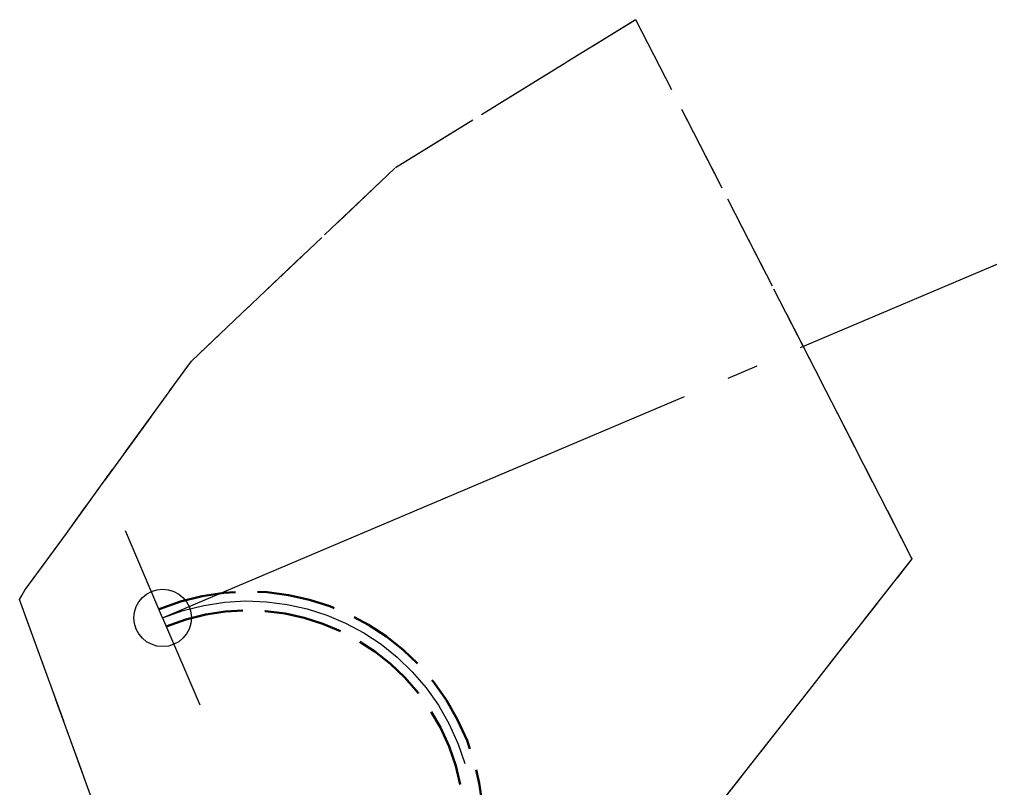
# Model space of a CAD drawing. Header units: metres. Extents: x 2692905 to 2694454, y 1247926 to 1251131.
# Drawn here: x 2693687.21 to 2693718.05, y 1248073.16 to 1248097.57 of the extents above; entities that cross this region are included whole.
import ezdxf

# ---------------------------------------------------------------- set-up
doc = ezdxf.new("R2010")
doc.units = ezdxf.units.M
for name, pattern in [('AV Servitute', [3.5, 2.5, -1]), ('AXE Freileitungsachse', [22, 18, -1.5, 1, -1.5]), ('AXE Kabelleitungsachse', [16, 12, -1.5, 1, -1.5]), ('Servitute', [3.2, 2.5, -0.7])]:
    doc.linetypes.add(name, pattern=pattern)
for name, color, linetype, lineweight in [('N1FLT_Achse', 1, 'AXE Freileitungsachse', 25), ('N1KLT_Achse', 1, 'AXE Kabelleitungsachse', 25), ('N1KLT_Rand', 1, 'Servitute', 50), ('N4SER_025', 7, 'AV Servitute', 25), ('SIT-BAU-TXT_sw025', 7, 'AV Servitute', 25)]:
    doc.layers.add(name, color=color, linetype=linetype, lineweight=lineweight)

msp = doc.modelspace()

# ---------------------------------------------------------------- linework, layer by layer
at = {"linetype": 'Continuous', "lineweight": -2}
for q in [(2693690.586, 1248081.34), (2693692.94, 1248075.821)]:
    msp.add_line((2693691.763, 1248078.58), q, dxfattribs=at)
msp.add_circle((2693691.763, 1248078.58), 0.912, dxfattribs=at)
at = {"layer": 'N1FLT_Achse'}
msp.add_line((2693691.763, 1248078.58), (2693725.404, 1248092.831), dxfattribs=at)
at = {"layer": 'N1KLT_Achse', "transparency": 33554687, "flags": 128}
msp.add_lwpolyline([(2693691.763, 1248078.58, -0.919684), (2693698.26, 1248065.854), (2693698.26, 1248065.854)], format="xyb", dxfattribs=at)
at = {"layer": 'N1KLT_Rand', "transparency": 33554687, "flags": 128}
for points in [[(2693691.649, 1248078.858, -0.919684), (2693698.418, 1248065.599, -0.919684)], [(2693691.876, 1248078.303, -0.915574), (2693698.154, 1248066.141, -0.915574)]]:
    msp.add_lwpolyline(points, format="xyb", dxfattribs=at)
at = {"layer": 'N4SER_025', "linetype": 'Servitute', "lineweight": 25}
msp.add_lwpolyline([(2693706.782, 1248097.566), (2693715.555, 1248080.45), (2693711.011, 1248074.668), (2693699.384, 1248059.873), (2693695.032, 1248058.27, -0.012679), (2693692.303, 1248065.199), (2693691.907, 1248066.286), (2693687.215, 1248079.162), (2693687.392, 1248079.454), (2693688.705, 1248081.26), (2693692.677, 1248086.725), (2693699.158, 1248092.87), (2693706.782, 1248097.566)], format="xyb", dxfattribs=at)
at = {"layer": 'SIT-BAU-TXT_sw025', "transparency": 33554687, "flags": 128}
msp.add_lwpolyline([(2693706.782, 1248097.566), (2693715.555, 1248080.45), (2693711.011, 1248074.668), (2693699.384, 1248059.873), (2693695.032, 1248058.27, -0.012679), (2693692.303, 1248065.199), (2693691.907, 1248066.286), (2693687.215, 1248079.162), (2693687.392, 1248079.454), (2693688.705, 1248081.26), (2693692.677, 1248086.725), (2693699.158, 1248092.87)], format="xyb", close=True, dxfattribs=at)

doc.saveas('drawing.dxf')
